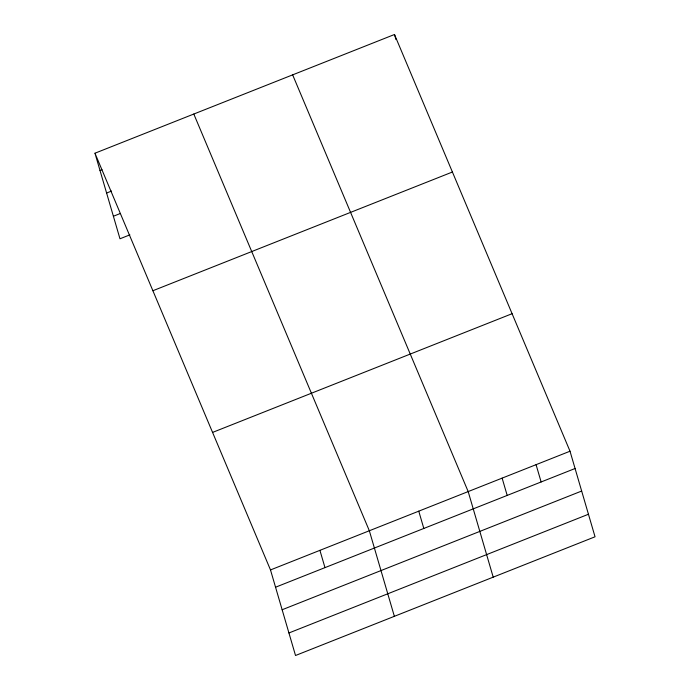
<?xml version="1.0" encoding="UTF-8"?>
<svg xmlns="http://www.w3.org/2000/svg" width="690" height="690" viewBox="0 0 690 690"><rect width="100%" height="100%" fill="white"/><g stroke="black" fill="none" stroke-linecap="round" stroke-linejoin="round"><path stroke-width="1.03" d="M94.961 153.214L394.482 34.5L570.018 451.217L595.039 536.786L295.518 655.5L270.497 569.931L94.961 153.214L119.982 238.783L129.867 234.859M100.016 170.499L101.991 169.714M106.605 193.028L111.547 191.07M113.393 216.246L120.31 213.503M152.887 290.731L452.407 172.017M212.572 432.414L512.092 313.7M270.497 569.931L570.018 451.217M275.552 587.216L575.072 468.51M282.141 609.753L581.661 491.039M288.929 632.971L588.449 514.257M292.646 74.865L468.182 491.582L493.203 577.15M193.804 114.04L369.34 530.757L394.361 616.325M536.07 464.672L541.133 481.965M394.482 34.5L395.974 39.589M502.13 478.127L507.185 495.42M418.761 511.169L423.815 528.454M319.919 550.344L324.973 567.629"/></g></svg>
